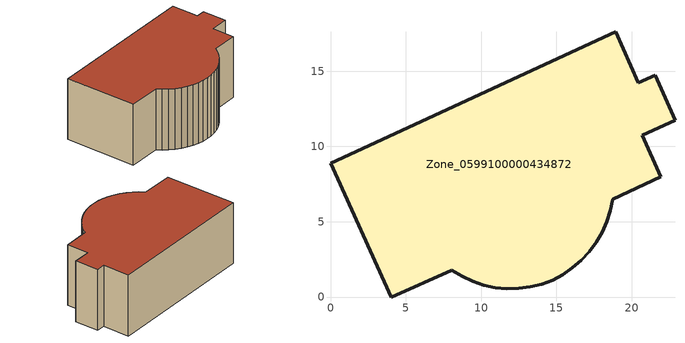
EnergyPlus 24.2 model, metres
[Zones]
Zone_0599100000434872
 floor ground (C_G): 17.18,3 16.66,2.44 16.07,1.93 15.43,1.5 14.75,1.13 14.02,0.86 13.26,0.67 12.49,0.57 11.72,0.56 10.94,0.63 10.18,0.79 9.44,1.04 8.73,1.36 8.07,1.77 4.05,0 0,8.89 18.95,17.6 20.43,14.24 21.55,14.73 22.88,11.75 20.71,10.76 21.94,8 18.73,6.5 18.58,5.74 18.35,5 18.03,4.29 17.64,3.63 z0
 wall outside (C_F): 20.71,10.76 22.88,11.75 21.55,14.73 20.43,14.24 18.95,17.6 0,8.89 4.05,0 8.07,1.77 8.73,1.36 9.44,1.04 10.18,0.79 10.94,0.63 11.72,0.56 12.49,0.57 13.26,0.67 14.02,0.86 14.75,1.13 15.43,1.5 16.07,1.93 16.66,2.44 17.18,3 17.64,3.63 18.03,4.29 18.35,5 18.58,5.74 18.73,6.5 21.94,8 20.71,10.76 z0:8.46
 roof outside (C_R): 20.43,14.24 18.95,17.6 0,8.89 4.05,0 8.07,1.77 8.73,1.36 9.44,1.04 10.18,0.79 10.94,0.63 11.72,0.56 12.49,0.57 13.26,0.67 14.02,0.86 14.75,1.13 15.43,1.5 16.07,1.93 16.66,2.44 17.18,3 17.64,3.63 18.03,4.29 18.35,5 18.58,5.74 18.73,6.5 21.94,8 20.71,10.76 22.88,11.75 21.55,14.73 z8.46
[BUILDING]
Pand.0599100000434872: North Axis=0; Terrain=City; Loads Convergence Tolerance Value=0.04; Temperature Convergence Tolerance Value=0.4; Solar Distribution=FullExterior; Maximum Number of Warmup Days=25; Minimum Number of Warmup Days=1
[Site:Location]
Rotterdam.The.Hague.AP_ZH_NLD Design_Conditions: Latitude=51.96; Longitude=4.45; Time Zone=1; Elevation=-4.5
[SITE:GROUNDTEMPERATURE:BUILDINGSURFACE]
18, 18, 18, 18, 18, 18, 18, 18, 18, 18, 18, 18
[MATERIAL] Thermal Absorptance=0.9; Solar Absorptance=0.7; Visible Absorptance=0.7
Name | Roughness | Thickness | Conductivity | Density | Specific Heat
G.D.2006-2014 | MediumSmooth | 0.15 | 0.06 | 540 | 1210
F.D.2006-2014 | Rough | 0.3 | 0.12 | 1920 | 840
R.D.2006-2014 | MediumRough | 0.2 | 0.08 | 1500 | 1000
[CONSTRUCTION]
C_G: G.D.2006-2014
C_F: F.D.2006-2014
C_R: R.D.2006-2014
[ZONE]
Zone_0599100000434872: Type=1; Multiplier=1; Ceiling Height=Autocalculate; Volume=Autocalculate; Floor Area=autocalculate; Part of Total Floor Area=Yes
[ZONEINFILTRATION:DESIGNFLOWRATE]
Infil_Zone_0599100000434872: Zone or ZoneList or Space or SpaceList=Zone_0599100000434872; Schedule=AlwaysOn; Design Flow Rate Calculation Method=Flow/Area; Flow Rate per Floor Area=0.0021; Constant Term Coefficient=1; Temperature Term Coefficient=0; Velocity Term Coefficient=0; Velocity Squared Term Coefficient=0
[HVACTEMPLATE:ZONE:IDEALLOADSAIRSYSTEM]
Zone_0599100000434872: Maximum Heating Supply Air Temperature=50; Minimum Cooling Supply Air Temperature=13; Maximum Heating Supply Air Humidity Ratio=0.0156; Minimum Cooling Supply Air Humidity Ratio=0.0077; Heating Limit=NoLimit; Cooling Limit=NoLimit; Dehumidification Control Type=ConstantSensibleHeatRatio; Cooling Sensible Heat Ratio=0.7; Dehumidification Setpoint=60; Humidification Control Type=None; Humidification Setpoint=30; Outdoor Air Method=None; Outdoor Air Flow Rate per Person=0.00944; Outdoor Air Flow Rate per Zone Floor Area=0; Outdoor Air Flow Rate per Zone=0; Demand Controlled Ventilation Type=None; Outdoor Air Economizer Type=NoEconomizer; Heat Recovery Type=None; Sensible Heat Recovery Effectiveness=0.7; Latent Heat Recovery Effectiveness=0.65
[ZONECONTROL:THERMOSTAT]
ThermostatControl_Zone_0599100000434872: Zone or ZoneList=Zone_0599100000434872; Control Type Schedule=DualSetpointControlType; Control 1=Thermostat_Zone_0599100000434872; Temperature Difference Between Cutout And Setpoint=0
[THERMOSTATSETPOINT:DUALSETPOINT]
Thermostat_Zone_0599100000434872: Heating Setpoint Temperature Schedule=HeatingSetpoint_Zone_0599100000434872; Cooling Setpoint Temperature Schedule=CoolingSetpoint_Zone_0599100000434872
[SCHEDULE:COMPACT]
HeatingSetpoint_Zone_0599100000434872: Through: 12/31, For: AllDays, Until: 24:00, 21
CoolingSetpoint_Zone_0599100000434872: Through: 12/31, For: AllDays, Until: 24:00, 24
DualSetpointControlType: Through: 12/31, For: AllDays, Until: 24:00, 4
AlwaysOn: Through: 12/31, For: AllDays, Until: 24:00, 1
